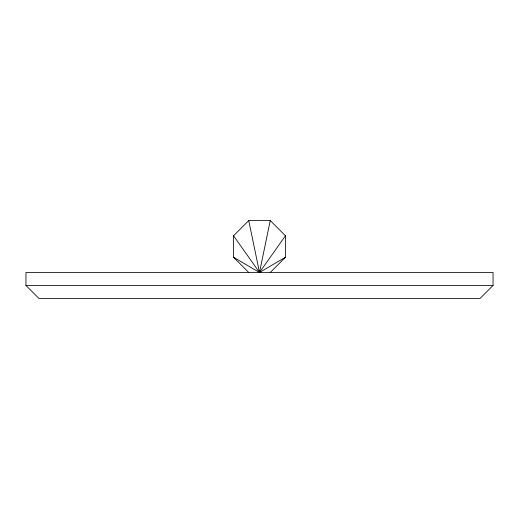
<?xml version="1.0" encoding="UTF-8"?>
<svg xmlns="http://www.w3.org/2000/svg" width="519" height="519" viewBox="0 0 519 519"><rect width="100%" height="100%" fill="white"/><g stroke="black" fill="none" stroke-linecap="round" stroke-linejoin="round"><path stroke-width="0.78" d="M270.25 220.575L259.5 272.475L233.55 257.275L233.55 235.775L248.75 220.575L270.25 220.575L285.45 235.775L285.45 257.275L270.25 272.475M285.45 235.775L259.5 272.475L233.55 235.775M493.05 285.45L480.075 298.425L38.925 298.425L25.95 285.45L25.95 272.475L493.05 272.475L493.05 285.45L25.95 285.45M285.45 257.275L259.5 272.475L248.75 220.575M233.55 257.275L248.75 272.475"/></g></svg>
